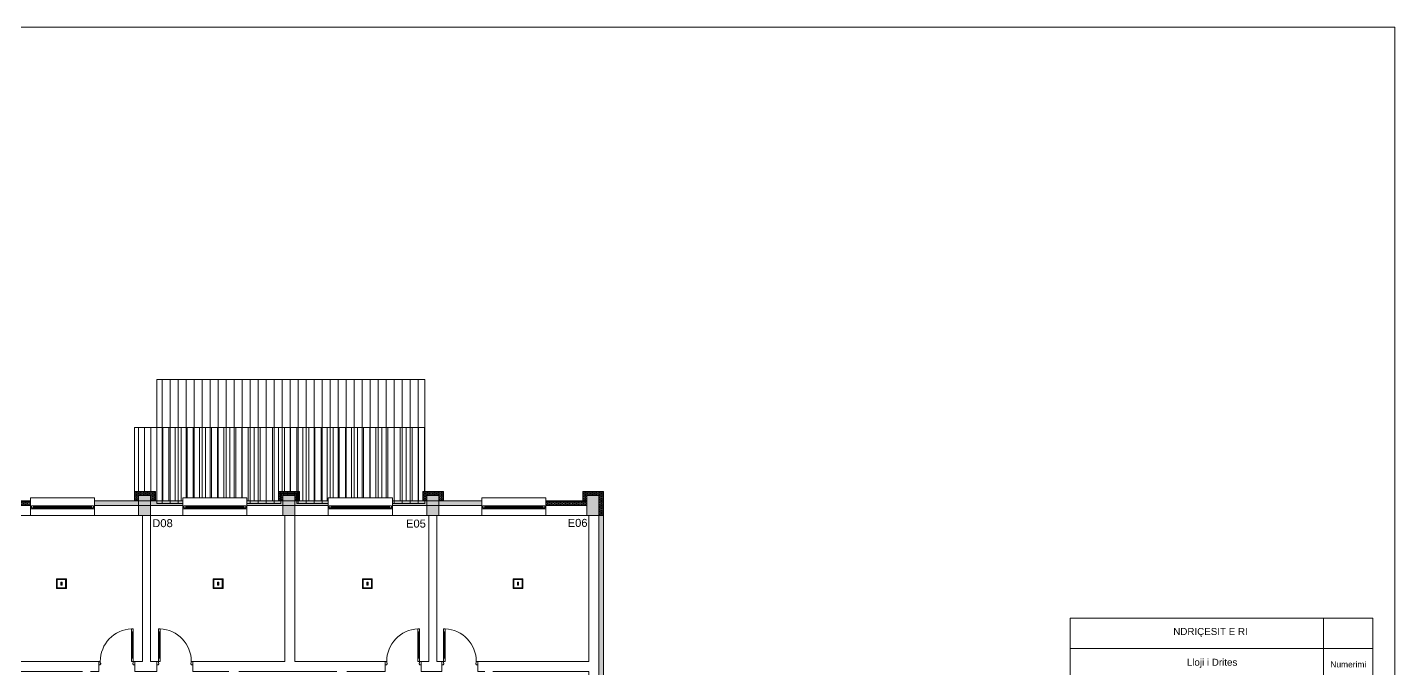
# Model space of a CAD drawing. Header units: millimetres. Extents: x 2795058 to 2855058, y -67651 to -26651.
# Drawn here: x 2820886 to 2855058, y -42688 to -26651 of the extents above; entities that cross this region are included whole.
import ezdxf

# ---------------------------------------------------------------- set-up
doc = ezdxf.new("R2010")
doc.units = ezdxf.units.MM
doc.header["$MEASUREMENT"] = 0
for name, color, linetype, lineweight in [('00 vija ne dukje 1_Pen_No__1', 7, 'Continuous', 0), ('00E-Ndriqimi elektrike_Pen_No__6', 5, 'Continuous', 0), ('0_muret e jashtme_Pen_No__19', 255, 'Continuous', 0), ('0_Pen_No__7', 7, 'Continuous', 0), ('Shell - Roof_Pen_No__21', 7, 'Continuous', 0), ('Structural - Bearing_Pen_No__19', 255, 'Continuous', 0), ('Structural - Bearing_Pen_No__6', 5, 'Continuous', 0)]:
    doc.layers.add(name, color=color, linetype=linetype, lineweight=lineweight)
doc.layers.add('0_muret e jashtme', color=7, linetype='Continuous')
for name, color, linetype, lineweight, true_color in [('0_muret e jashtme_Pen_No__82', 7, 'Continuous', 0, 0xaaaaaa), ('ARCHICAD Doors_Pen_No__82', 7, 'Continuous', 0, 0xaaaaaa), ('ARCHICAD Windows_Pen_No__82', 7, 'Continuous', 0, 0xaaaaaa), ('Structural - Bearing_Pen_No__82', 7, 'Continuous', 0, 0xaaaaaa), ('Text blocks_Pen_No__82', 7, 'Continuous', 0, 0xaaaaaa)]:
    doc.layers.add(name, color=color, linetype=linetype, lineweight=lineweight, true_color=true_color)
doc.styles.add('GENERATED_STYLE_2', font='')
doc.styles.get('GENERATED_STYLE_2').set_extended_font_data('Arial')
pattern_1 = [(90, (2247653.822, -76424.967), (-34.6410162, 0), [20, -40]), (90, (2247636.502, -76394.967), (-34.6410162, 0), [20, -40]), (150, (2247653.822, -76404.967), (17.320508, 30), [20, -40]), (150, (2247619.18, -76404.967), (17.320508, 30), [20, -40]), (210, (2247653.822, -76424.967), (-17.320508, 30), [20, -40]), (210, (2247619.18, -76424.967), (-17.320508, 30), [20, -40])]

# ---------------------------------------------------------------- blocks, each defined once
blk = doc.blocks.new('Window 22_2')
at = {"layer": 'ARCHICAD Windows_Pen_No__82', "color": 253, "linetype": 'Continuous', "lineweight": 0, "true_color": 0xaaaaaa}
for p, q in [((-800, 150), (-800, 220)), ((-800, 220), (800, 220)), ((-800, 150), (-800, 30)), ((-800, 30), (-800, 0)), ((-800, 0), (-775, 0)), ((-800, 0), (-800, -50)), ((-800, 0), (-800, -50)), ((-775, 25), (-725, 25)), ((-775, -25), (-775, 25)), ((-775, 0), (-775, -25)), ((-725, 25), (725, 25)), ((-725, 25), (-725, -25)), ((-725, 25), (725, 25)), ((-725, 0), (725, 0)), ((725, -25), (725, 25)), ((725, 25), (775, 25)), ((775, 25), (775, -25)), ((775, -25), (775, 0)), ((775, 0), (800, 0)), ((800, 220), (800, 150)), ((800, 150), (800, 30)), ((800, 30), (800, 0)), ((800, 0), (800, -50)), ((800, 0), (800, -50)), ((-750, -50), (-800, -50)), ((-800, -50), (-800, -220)), ((-800, -220), (800, -220)), ((-775, -25), (-750, -25)), ((-725, -25), (-775, -25)), ((-750, -25), (-750, -50)), ((750, -50), (-750, -50)), ((725, -25), (-725, -25)), ((775, -25), (725, -25)), ((750, -50), (750, -25)), ((750, -25), (775, -25)), ((800, -50), (750, -50)), ((800, -50), (800, -220))]:
    blk.add_line(p, q, dxfattribs=at)
blk = doc.blocks.new('Wall_4', base_point=(2819918, -38859))
at = {"layer": '0_muret e jashtme_Pen_No__82', "linetype": 'Continuous', "lineweight": 0, "true_color": 0xaaaaaa}
h = blk.add_hatch(dxfattribs=at)
h.set_pattern_fill('Styrofoam_SM_Insulation', color=253, style=0, pattern_type=2)
h.set_pattern_definition(pattern_1)
h.paths.add_polyline_path([(2820962, -38489), (2819548, -38489), (2819668, -38609), (2820962, -38609)])
h = blk.add_hatch(dxfattribs=at)
h.set_pattern_fill('Styrofoam_SM_Insulation', color=253, style=0, pattern_type=2)
h.set_pattern_definition(pattern_1)
h.paths.add_polyline_path([(2824775, -38489), (2822562, -38489), (2822562, -38609), (2824775, -38609)])
h = blk.add_hatch(dxfattribs=at)
h.set_pattern_fill('Styrofoam_SM_Insulation', color=253, style=0, pattern_type=2)
h.set_pattern_definition(pattern_1)
h.paths.add_polyline_path([(2826375, -38609), (2828408, -38609), (2828408, -38489), (2826375, -38489)])
h = blk.add_hatch(dxfattribs=at)
h.set_pattern_fill('Styrofoam_SM_Insulation', color=253, style=0, pattern_type=2)
h.set_pattern_definition(pattern_1)
h.paths.add_polyline_path([(2832245, -38489), (2830008, -38489), (2830008, -38609), (2832245, -38609)])
h = blk.add_hatch(dxfattribs=at)
h.set_pattern_fill('Styrofoam_SM_Insulation', color=253, style=0, pattern_type=2)
h.set_pattern_definition(pattern_1)
h.paths.add_polyline_path([(2833845, -38609), (2834868, -38609), (2834868, -38489), (2833845, -38489)])
at = {"layer": '0_muret e jashtme_Pen_No__82', "color": 253, "linetype": 'Continuous', "lineweight": 0, "true_color": 0xaaaaaa}
for p, q in [((2820962, -38609), (2819668, -38609)), ((2820962, -38489), (2820962, -38609)), ((2820962, -38609), (2820962, -38639)), ((2822562, -38489), (2822562, -38609)), ((2824775, -38609), (2822562, -38609)), ((2822562, -38609), (2822562, -38639)), ((2824775, -38489), (2824775, -38609)), ((2824775, -38609), (2824775, -38639)), ((2826375, -38489), (2826375, -38609)), ((2828408, -38609), (2826375, -38609)), ((2826375, -38609), (2826375, -38639)), ((2828408, -38489), (2828408, -38609)), ((2828408, -38609), (2828408, -38639)), ((2830008, -38489), (2830008, -38609)), ((2832245, -38609), (2830008, -38609)), ((2830008, -38609), (2830008, -38639)), ((2832245, -38489), (2832245, -38609)), ((2832245, -38609), (2832245, -38639)), ((2833845, -38489), (2833845, -38609)), ((2834868, -38609), (2833845, -38609)), ((2833845, -38609), (2833845, -38639)), ((2820962, -38639), (2820962, -38689)), ((2820962, -38689), (2820962, -38859)), ((2822562, -38639), (2822562, -38689)), ((2822562, -38689), (2822562, -38859)), ((2824775, -38639), (2824775, -38689)), ((2824775, -38689), (2824775, -38859)), ((2826375, -38639), (2826375, -38689)), ((2826375, -38689), (2826375, -38859)), ((2828408, -38639), (2828408, -38689)), ((2828408, -38689), (2828408, -38859)), ((2830008, -38639), (2830008, -38689)), ((2830008, -38689), (2830008, -38859)), ((2832245, -38639), (2832245, -38689)), ((2832245, -38689), (2832245, -38859)), ((2833845, -38639), (2833845, -38689)), ((2833845, -38689), (2833845, -38859))]:
    blk.add_line(p, q, dxfattribs=at)
at = {"layer": '0_muret e jashtme_Pen_No__82', "color": 253, "linetype": 'Continuous', "lineweight": 0, "true_color": 0xaaaaaa, "flags": 128}
for points in [[(2820962, -38489), (2819548, -38489)], [(2824775, -38489), (2822562, -38489)], [(2828408, -38489), (2826375, -38489)], [(2832245, -38489), (2830008, -38489)], [(2834868, -38489), (2833845, -38489)], [(2834868, -38859), (2834868, -38489)], [(2819918, -38859), (2820962, -38859)], [(2822562, -38859), (2823768, -38859)], [(2823968, -38859), (2824775, -38859)], [(2826375, -38859), (2827318, -38859)], [(2827568, -38859), (2828408, -38859)], [(2830008, -38859), (2830918, -38859)], [(2831118, -38859), (2832245, -38859)], [(2833845, -38859), (2834868, -38859)]]:
    blk.add_lwpolyline(points, dxfattribs=at)
at = {"layer": 'ARCHICAD Windows_Pen_No__82', "color": 253, "linetype": 'Continuous', "lineweight": 0, "true_color": 0xaaaaaa, "xscale": -1, "zscale": 1000}
for p in [(2821762, -38639), (2829208, -38639), (2833045, -38639)]:
    blk.add_blockref('Window 22_2', p, dxfattribs=at)
at = {"layer": 'ARCHICAD Windows_Pen_No__82', "color": 253, "linetype": 'Continuous', "lineweight": 0, "true_color": 0xaaaaaa, "zscale": 1000}
blk.add_blockref('Window 22_2', (2825575, -38639), dxfattribs=at)
blk = doc.blocks.new('Window 22')
at = {"layer": 'ARCHICAD Windows_Pen_No__82', "color": 253, "linetype": 'Continuous', "lineweight": 0, "true_color": 0xaaaaaa}
for p, q in [((-400, 150), (-400, 220)), ((-400, 220), (400, 220)), ((-400, 150), (-400, 30)), ((-400, 30), (-400, 0)), ((-400, 0), (-375, 0)), ((-400, 0), (-400, -50)), ((-400, 0), (-400, -50)), ((-375, 25), (-325, 25)), ((-375, -25), (-375, 25)), ((-375, 0), (-375, -25)), ((-325, 25), (325, 25)), ((-325, 25), (-325, -25)), ((-325, 25), (325, 25)), ((-325, 0), (325, 0)), ((325, -25), (325, 25)), ((325, 25), (375, 25)), ((375, 25), (375, -25)), ((375, -25), (375, 0)), ((375, 0), (400, 0)), ((400, 220), (400, 150)), ((400, 150), (400, 30)), ((400, 30), (400, 0)), ((400, 0), (400, -50)), ((400, 0), (400, -50)), ((-350, -50), (-400, -50)), ((-400, -50), (-400, -220)), ((-400, -220), (400, -220)), ((-375, -25), (-350, -25)), ((-325, -25), (-375, -25)), ((-350, -25), (-350, -50)), ((350, -50), (-350, -50)), ((325, -25), (-325, -25)), ((375, -25), (325, -25)), ((350, -50), (350, -25)), ((350, -25), (375, -25)), ((400, -50), (350, -50)), ((400, -50), (400, -220))]:
    blk.add_line(p, q, dxfattribs=at)
blk = doc.blocks.new('Wall_6', base_point=(2834918, -38859))
at = {"layer": '0_muret e jashtme_Pen_No__82', "linetype": 'Continuous', "lineweight": 0, "true_color": 0xaaaaaa}
h = blk.add_hatch(dxfattribs=at)
h.set_pattern_fill('Styrofoam_SM_Insulation', color=253, style=0, pattern_type=2)
h.set_pattern_definition(pattern_1)
h.paths.add_polyline_path([(2835168, -38859), (2835168, -43309), (2835288, -43309), (2835288, -38859)])
h = blk.add_hatch(dxfattribs=at)
h.set_pattern_fill('Styrofoam_SM_Insulation', color=253, style=0, pattern_type=2)
h.set_pattern_definition(pattern_1)
h.paths.add_polyline_path([(2835288, -44109), (2835168, -44109), (2835168, -49209), (2835288, -49329)])
at = {"layer": '0_muret e jashtme_Pen_No__82', "color": 253, "linetype": 'Continuous', "lineweight": 0, "true_color": 0xaaaaaa}
for p, q in [((2835168, -43309), (2835168, -38859)), ((2835088, -43309), (2834918, -43309)), ((2835138, -43309), (2835088, -43309)), ((2835168, -43309), (2835138, -43309)), ((2835288, -43309), (2835168, -43309)), ((2835088, -44109), (2834918, -44109)), ((2835138, -44109), (2835088, -44109)), ((2835168, -44109), (2835138, -44109)), ((2835168, -49209), (2835168, -44109)), ((2835288, -44109), (2835168, -44109))]:
    blk.add_line(p, q, dxfattribs=at)
at = {"layer": '0_muret e jashtme_Pen_No__82', "color": 253, "linetype": 'Continuous', "lineweight": 0, "true_color": 0xaaaaaa, "flags": 128}
for points in [[(2834918, -38859), (2834918, -42509)], [(2835288, -38859), (2834918, -38859)], [(2835288, -43309), (2835288, -38859)], [(2834918, -42759), (2834918, -43309)], [(2834918, -44109), (2834918, -44659)], [(2835288, -49329), (2835288, -44109)], [(2834918, -44859), (2834918, -48959)]]:
    blk.add_lwpolyline(points, dxfattribs=at)
at = {"layer": 'ARCHICAD Windows_Pen_No__82', "color": 253, "linetype": 'Continuous', "lineweight": 0, "true_color": 0xaaaaaa, "xscale": -1, "zscale": 1000, "rotation": 269.9999999521411}
blk.add_blockref('Window 22', (2835138, -43709), dxfattribs=at)
blk = doc.blocks.new('Wall_9', base_point=(2831118, -38859))
at = {"layer": '0_muret e jashtme_Pen_No__82', "color": 253, "linetype": 'Continuous', "lineweight": 0, "true_color": 0xaaaaaa, "flags": 128}
for points in [[(2830918, -38859), (2830918, -42509)], [(2831118, -42509), (2831118, -38859)]]:
    blk.add_lwpolyline(points, dxfattribs=at)
blk = doc.blocks.new('Wall_10', base_point=(2827568, -38859))
at = {"layer": '0_muret e jashtme_Pen_No__82', "color": 253, "linetype": 'Continuous', "lineweight": 0, "true_color": 0xaaaaaa, "flags": 128}
for points in [[(2827318, -38859), (2827318, -42509)], [(2827568, -42509), (2827568, -38859)]]:
    blk.add_lwpolyline(points, dxfattribs=at)
blk = doc.blocks.new('Storefront 22')
at = {"layer": 'ARCHICAD Doors_Pen_No__82', "color": 253, "linetype": 'Continuous', "lineweight": 0, "true_color": 0xaaaaaa}
for p, q in [((370, 740), (370, 820)), ((370, 820), (410, 820)), ((370, 740), (390, 740)), ((370, 80), (370, 740)), ((410, 740), (370, 740)), ((390, 740), (410, 740)), ((390, 80), (390, 740)), ((390, 740), (390, 80)), ((390, 740), (390, 80)), ((410, 820), (410, 740)), ((410, 740), (410, 80)), ((-450, 0), (-450, -80)), ((-410, 0), (-450, 0)), ((-450, 0), (-450, -80)), ((-450, 0), (-450, -80)), ((-410, -40), (-410, 0)), ((390, 80), (370, 80)), ((370, 0), (370, 80)), ((370, 80), (410, 80)), ((410, 0), (370, 0)), ((410, 80), (390, 80)), ((410, 80), (410, 0)), ((410, 0), (410, -40)), ((450, 0), (410, 0)), ((450, -80), (450, 0)), ((450, 0), (450, -80)), ((450, 0), (450, -80)), ((-450, -80), (-410, -80)), ((-450, -80), (-450, -250)), ((-400, -40), (-410, -40)), ((-410, -80), (-410, -65.4)), ((-410, -65.4), (-400, -65.4)), ((-400, -65.4), (-400, -40)), ((410, -40), (400, -40)), ((400, -40), (400, -65.4)), ((400, -65.4), (410, -65.4)), ((410, -65.4), (410, -80)), ((410, -80), (450, -80)), ((450, -80), (450, -250))]:
    blk.add_line(p, q, dxfattribs=at)
blk.add_arc((410, 0), 820, 92.79603, 180, dxfattribs=at)
blk = doc.blocks.new('Wall_11', base_point=(2834918, -42509))
at = {"layer": '0_muret e jashtme_Pen_No__82', "color": 253, "linetype": 'Continuous', "lineweight": 0, "true_color": 0xaaaaaa}
for p, q in [((2822669, -42509), (2822669, -42589)), ((2822669, -42589), (2822669, -42759)), ((2823569, -42509), (2823569, -42589)), ((2823569, -42589), (2823569, -42759)), ((2824124, -42509), (2824124, -42589)), ((2824124, -42589), (2824124, -42759)), ((2825024, -42509), (2825024, -42589)), ((2825024, -42589), (2825024, -42759)), ((2829827, -42509), (2829827, -42589)), ((2829827, -42589), (2829827, -42759)), ((2830727, -42509), (2830727, -42589)), ((2830727, -42589), (2830727, -42759)), ((2831247, -42509), (2831247, -42589)), ((2831247, -42589), (2831247, -42759)), ((2832147, -42509), (2832147, -42589)), ((2832147, -42589), (2832147, -42759))]:
    blk.add_line(p, q, dxfattribs=at)
at = {"layer": '0_muret e jashtme_Pen_No__82', "color": 253, "linetype": 'Continuous', "lineweight": 0, "true_color": 0xaaaaaa, "flags": 128}
for points in [[(2822669, -42509), (2819918, -42509)], [(2823768, -42509), (2823569, -42509)], [(2824124, -42509), (2823968, -42509)], [(2827318, -42509), (2825024, -42509)], [(2829827, -42509), (2827568, -42509)], [(2830918, -42509), (2830727, -42509)], [(2831247, -42509), (2831118, -42509)], [(2834918, -42509), (2832147, -42509)], [(2819918, -42759), (2822268, -42759)], [(2822468, -42759), (2822669, -42759)], [(2823569, -42759), (2824124, -42759)], [(2825024, -42759), (2825918, -42759)], [(2826168, -42759), (2828618, -42759)], [(2828868, -42759), (2829827, -42759)], [(2830727, -42759), (2831247, -42759)], [(2832147, -42759), (2832318, -42759)], [(2832518, -42759), (2834918, -42759)]]:
    blk.add_lwpolyline(points, dxfattribs=at)
at = {"layer": 'ARCHICAD Doors_Pen_No__82', "color": 253, "linetype": 'Continuous', "lineweight": 0, "true_color": 0xaaaaaa, "zscale": 1000}
for p in [(2823119, -42509), (2830277, -42509)]:
    blk.add_blockref('Storefront 22', p, dxfattribs=at)
at = {"layer": 'ARCHICAD Doors_Pen_No__82', "color": 253, "linetype": 'Continuous', "lineweight": 0, "true_color": 0xaaaaaa, "xscale": -1, "zscale": 1000}
for p in [(2824574, -42509), (2831697, -42509)]:
    blk.add_blockref('Storefront 22', p, dxfattribs=at)
blk = doc.blocks.new('Wall_33', base_point=(2823768, -38859))
at = {"layer": '0_muret e jashtme_Pen_No__82', "color": 253, "linetype": 'Continuous', "lineweight": 0, "true_color": 0xaaaaaa, "flags": 128}
for points in [[(2823768, -38859), (2823768, -42509)], [(2823968, -42509), (2823968, -38859)]]:
    blk.add_lwpolyline(points, dxfattribs=at)

msp = doc.modelspace()

# ---------------------------------------------------------------- hatches: boundary and pattern name
at = {"layer": '0_muret e jashtme_Pen_No__19', "linetype": 'Continuous', "lineweight": 0}
for points in [[(2823968, -38859), (2823968, -38359), (2823668, -38359), (2823668, -38859)], [(2827568, -38859), (2827568, -38359), (2827268, -38359), (2827268, -38859)], [(2831168, -38859), (2831168, -38359), (2830868, -38359), (2830868, -38859)], [(2835168, -38859), (2835168, -38359), (2834868, -38359), (2834868, -38859)]]:
    msp.add_hatch(color=255, dxfattribs=at).paths.add_polyline_path(points)
at = {"layer": '0_muret e jashtme_Pen_No__82', "linetype": 'Continuous', "lineweight": 0, "true_color": 0xaaaaaa}
h = msp.add_hatch(dxfattribs=at)
h.set_pattern_fill('Styrofoam_SM_Insulation', color=253, style=0, pattern_type=2)
h.set_pattern_definition(pattern_1)
h.paths.add_polyline_path([(2824088, -38489), (2824088, -38258), (2823568, -38258), (2823568, -38489), (2823668, -38489), (2823668, -38359), (2823968, -38359), (2823968, -38489)])
h = msp.add_hatch(dxfattribs=at)
h.set_pattern_fill('Styrofoam_SM_Insulation', color=253, style=0, pattern_type=2)
h.set_pattern_definition(pattern_1)
h.paths.add_polyline_path([(2827688, -38489), (2827688, -38258), (2827168, -38258), (2827168, -38489), (2827268, -38489), (2827268, -38359), (2827568, -38359), (2827568, -38489)])
h = msp.add_hatch(dxfattribs=at)
h.set_pattern_fill('Styrofoam_SM_Insulation', color=253, style=0, pattern_type=2)
h.set_pattern_definition(pattern_1)
h.paths.add_polyline_path([(2831288, -38489), (2831288, -38258), (2830768, -38258), (2830768, -38489), (2830868, -38489), (2830868, -38359), (2831168, -38359), (2831168, -38489)])
h = msp.add_hatch(dxfattribs=at)
h.set_pattern_fill('Styrofoam_SM_Insulation', color=253, style=0, pattern_type=2)
h.set_pattern_definition(pattern_1)
h.paths.add_polyline_path([(2835288, -38859), (2835288, -38258), (2834768, -38258), (2834768, -38489), (2834868, -38489), (2834868, -38359), (2835168, -38359), (2835168, -38859)])
at = {"layer": 'Structural - Bearing_Pen_No__19', "linetype": 'Continuous', "lineweight": 0}
h = msp.add_hatch(dxfattribs=at)
h.set_pattern_fill('Soldier_course', color=255, style=0, pattern_type=2)
h.set_pattern_definition([(90, (2247653.82, -76424.97), (-200, 0), [])])
h.paths.add_polyline_path([(2824119, -35459), (2830818, -35459), (2830818, -38559), (2830008, -38559), (2830008, -38419), (2828408, -38419), (2828408, -38559), (2827618, -38559), (2827618, -38309), (2827218, -38309), (2827218, -38559), (2826375, -38559), (2826375, -38419), (2824775, -38419), (2824775, -38559), (2824119, -38559), (2824119, -38309)])
h = msp.add_hatch(dxfattribs=at)
h.set_pattern_fill('Plank_Floor', color=255, style=0, pattern_type=2)
h.set_pattern_definition([(90, (2823058.01, -37821.34), (-152, 0), [])])
h.paths.add_polyline_path([(2823568, -38258), (2823568, -36659), (2830818, -36659), (2830818, -38258), (2830768, -38258), (2830768, -38489), (2830008, -38489), (2830008, -38419), (2828408, -38419), (2828408, -38489), (2827688, -38489), (2827688, -38258), (2827168, -38258), (2827168, -38489), (2826375, -38489), (2826375, -38419), (2824775, -38419), (2824775, -38489), (2824088, -38489), (2824088, -38258), (2823618, -38258)])
at = {"layer": 'Structural - Bearing_Pen_No__6', "linetype": 'Continuous', "lineweight": 0}
h = msp.add_hatch(color=5, dxfattribs=at)
h.paths.add_polyline_path([(2821861, -40686), (2821613, -40686), (2821613, -40438), (2821861, -40438)])
h.paths.add_polyline_path([(2821841, -40666), (2821634, -40666), (2821634, -40458), (2821841, -40458)], flags=0)
for points in [[(2821724, -40603), (2821724, -40528), (2821753, -40528), (2821753, -40603)], [(2825641, -40603), (2825641, -40528), (2825671, -40528), (2825671, -40603)], [(2829371, -40603), (2829371, -40528), (2829400, -40528), (2829400, -40603)], [(2833134, -40603), (2833134, -40528), (2833164, -40528), (2833164, -40603)]]:
    msp.add_hatch(color=5, dxfattribs=at).paths.add_polyline_path(points)
h = msp.add_hatch(color=5, dxfattribs=at)
h.paths.add_polyline_path([(2825778, -40686), (2825531, -40686), (2825531, -40438), (2825778, -40438)])
h.paths.add_polyline_path([(2825758, -40666), (2825551, -40666), (2825551, -40458), (2825758, -40458)], flags=0)
h = msp.add_hatch(color=5, dxfattribs=at)
h.paths.add_polyline_path([(2829508, -40686), (2829260, -40686), (2829260, -40438), (2829508, -40438)])
h.paths.add_polyline_path([(2829488, -40666), (2829280, -40666), (2829280, -40458), (2829488, -40458)], flags=0)
h = msp.add_hatch(color=5, dxfattribs=at)
h.paths.add_polyline_path([(2833271, -40686), (2833024, -40686), (2833024, -40438), (2833271, -40438)])
h.paths.add_polyline_path([(2833251, -40666), (2833044, -40666), (2833044, -40458), (2833251, -40458)], flags=0)

# ---------------------------------------------------------------- linework, layer by layer
at = {"layer": '00 vija ne dukje 1_Pen_No__1', "color": 7, "linetype": 'Continuous', "lineweight": 0}
for points in [[(2846945, -41422), (2853279, -41422), (2853279, -42182), (2846945, -42182)], [(2853279, -41422), (2854510, -41422), (2854510, -42182), (2853279, -42182)], [(2846945, -42182), (2853279, -42182), (2853279, -42943), (2846945, -42943)], [(2853279, -42182), (2854510, -42182), (2854510, -42943), (2853279, -42943)]]:
    msp.add_lwpolyline(points, close=True, dxfattribs=at)
at = {"layer": '00E-Ndriqimi elektrike_Pen_No__6', "color": 5, "linetype": 'Continuous', "lineweight": 0}
for points in [[(2821613, -40438), (2821861, -40438), (2821861, -40686), (2821613, -40686)], [(2821626, -40451), (2821848, -40451), (2821848, -40673), (2821626, -40673)], [(2825531, -40438), (2825778, -40438), (2825778, -40686), (2825531, -40686)], [(2825544, -40451), (2825766, -40451), (2825766, -40673), (2825544, -40673)], [(2829260, -40438), (2829508, -40438), (2829508, -40686), (2829260, -40686)], [(2829273, -40451), (2829495, -40451), (2829495, -40673), (2829273, -40673)], [(2833024, -40438), (2833271, -40438), (2833271, -40686), (2833024, -40686)], [(2833036, -40451), (2833258, -40451), (2833258, -40673), (2833036, -40673)]]:
    msp.add_lwpolyline(points, close=True, dxfattribs=at)
at = {"layer": '0_muret e jashtme_Pen_No__82', "color": 253, "linetype": 'Continuous', "lineweight": 0, "true_color": 0xaaaaaa, "flags": 128}
for points in [[(2824088, -38489), (2824088, -38258), (2823568, -38258), (2823568, -38489), (2823668, -38489), (2823668, -38359), (2823968, -38359), (2823968, -38489)], [(2827688, -38489), (2827688, -38258), (2827168, -38258), (2827168, -38489), (2827268, -38489), (2827268, -38359), (2827568, -38359), (2827568, -38489)], [(2831288, -38489), (2831288, -38258), (2830768, -38258), (2830768, -38489), (2830868, -38489), (2830868, -38359), (2831168, -38359), (2831168, -38489)], [(2835288, -38859), (2835288, -38258), (2834768, -38258), (2834768, -38489), (2834868, -38489), (2834868, -38359), (2835168, -38359), (2835168, -38859)], [(2823968, -38859), (2823968, -38359), (2823668, -38359), (2823668, -38859)], [(2827568, -38859), (2827568, -38359), (2827268, -38359), (2827268, -38859)], [(2831168, -38859), (2831168, -38359), (2830868, -38359), (2830868, -38859)], [(2835168, -38859), (2835168, -38359), (2834868, -38359), (2834868, -38859)]]:
    msp.add_lwpolyline(points, close=True, dxfattribs=at)
at = {"layer": 'Shell - Roof_Pen_No__21', "color": 7, "linetype": 'Continuous', "lineweight": 0}
for p in [(2795058, -26651), (2855058, -67651)]:
    msp.add_line(p, (2855058, -26651), dxfattribs=at)
at = {"layer": 'Structural - Bearing_Pen_No__6', "color": 5, "linetype": 'Continuous', "lineweight": 0, "flags": 128}
for points in [[(2821861, -40686), (2821613, -40686), (2821613, -40438), (2821861, -40438)], [(2821841, -40666), (2821634, -40666), (2821634, -40458), (2821841, -40458)], [(2821724, -40603), (2821724, -40528), (2821753, -40528), (2821753, -40603)], [(2825778, -40686), (2825531, -40686), (2825531, -40438), (2825778, -40438)], [(2825758, -40666), (2825551, -40666), (2825551, -40458), (2825758, -40458)], [(2825641, -40603), (2825641, -40528), (2825671, -40528), (2825671, -40603)], [(2829508, -40686), (2829260, -40686), (2829260, -40438), (2829508, -40438)], [(2829488, -40666), (2829280, -40666), (2829280, -40458), (2829488, -40458)], [(2829371, -40603), (2829371, -40528), (2829400, -40528), (2829400, -40603)], [(2833271, -40686), (2833024, -40686), (2833024, -40438), (2833271, -40438)], [(2833251, -40666), (2833044, -40666), (2833044, -40458), (2833251, -40458)], [(2833134, -40603), (2833134, -40528), (2833164, -40528), (2833164, -40603)]]:
    msp.add_lwpolyline(points, close=True, dxfattribs=at)
at = {"layer": 'Structural - Bearing_Pen_No__82', "color": 253, "linetype": 'Continuous', "lineweight": 0, "true_color": 0xaaaaaa, "flags": 128}
for points in [[(2824119, -35459), (2830818, -35459), (2830818, -38559), (2830008, -38559), (2830008, -38419), (2828408, -38419), (2828408, -38559), (2827618, -38559), (2827618, -38309), (2827218, -38309), (2827218, -38559), (2826375, -38559), (2826375, -38419), (2824775, -38419), (2824775, -38559), (2824119, -38559), (2824119, -38309)], [(2823568, -38258), (2823568, -36659), (2830818, -36659), (2830818, -38258), (2830768, -38258), (2830768, -38489), (2830008, -38489), (2830008, -38419), (2828408, -38419), (2828408, -38489), (2827688, -38489), (2827688, -38258), (2827168, -38258), (2827168, -38489), (2826375, -38489), (2826375, -38419), (2824775, -38419), (2824775, -38489), (2824088, -38489), (2824088, -38258), (2823618, -38258)]]:
    msp.add_lwpolyline(points, close=True, dxfattribs=at)

# ---------------------------------------------------------------- block references
at = {"layer": '0_muret e jashtme', "color": 7, "lineweight": 0}
for name, p in [('Wall_4', (2819918, -38859)), ('Wall_33', (2823768, -38859)), ('Wall_10', (2827568, -38859)), ('Wall_9', (2831118, -38859)), ('Wall_6', (2834918, -38859)), ('Wall_11', (2834918, -42509))]:
    msp.add_blockref(name, p, dxfattribs=at)

# ---------------------------------------------------------------- texts
at = {"layer": '0_Pen_No__7', "color": 7, "linetype": 'Continuous', "lineweight": 0, "insert": (2849457, -41181), "char_height": 175, "attachment_point": 1, "line_spacing_factor": 1.677093, "style": 'GENERATED_STYLE_2'}
msp.add_mtext('\\A1;{\\pql;\\fArial|b0|i0|c0|p34;\\P\\pql;\\fArial|b0|i0|c0|p34; \\fArial|b0|i0|c0|p34;NDRIÇESIT\\fArial|b0|i0|c0|p34; \\fArial|b0|i0|c0|p34;E RI}', dxfattribs=at)
at = {"layer": '0_Pen_No__7', "color": 7, "linetype": 'Continuous', "lineweight": 0, "style": 'GENERATED_STYLE_2'}
for s, insert, char_height, attachment_point in [('\\A1;{\\pql;\\fArial|b0|i0|c0|p34; Lloji i Drites}', (2849795, -42554), 175, 4), ('\\A1;{\\pqc;\\fArial|b0|i0|c0|p34;Numerimi}', (2853900, -42583), 150, 5)]:
    msp.add_mtext(s, dxfattribs=dict(at, insert=insert, char_height=char_height, attachment_point=attachment_point))
at = {"layer": 'Text blocks_Pen_No__82', "color": 253, "linetype": 'Continuous', "lineweight": 0, "true_color": 0xaaaaaa, "char_height": 200, "attachment_point": 1, "style": 'GENERATED_STYLE_2'}
for s, insert in [('\\A1;{\\pql;\\fArial|b0|i0|c0|p34;D0\\fArial|b0|i0|c0|p34;8}', (2824008, -38950)), ('\\A1;{\\pql;\\fArial|b0|i0|c0|p34;E0\\fArial|b0|i0|c0|p34;6}', (2834389, -38943)), ('\\A1;{\\pql;\\fArial|b0|i0|c0|p34;E0\\fArial|b0|i0|c0|p34;5}', (2830349, -38961))]:
    msp.add_mtext(s, dxfattribs=dict(at, insert=insert))

doc.saveas('drawing.dxf')
